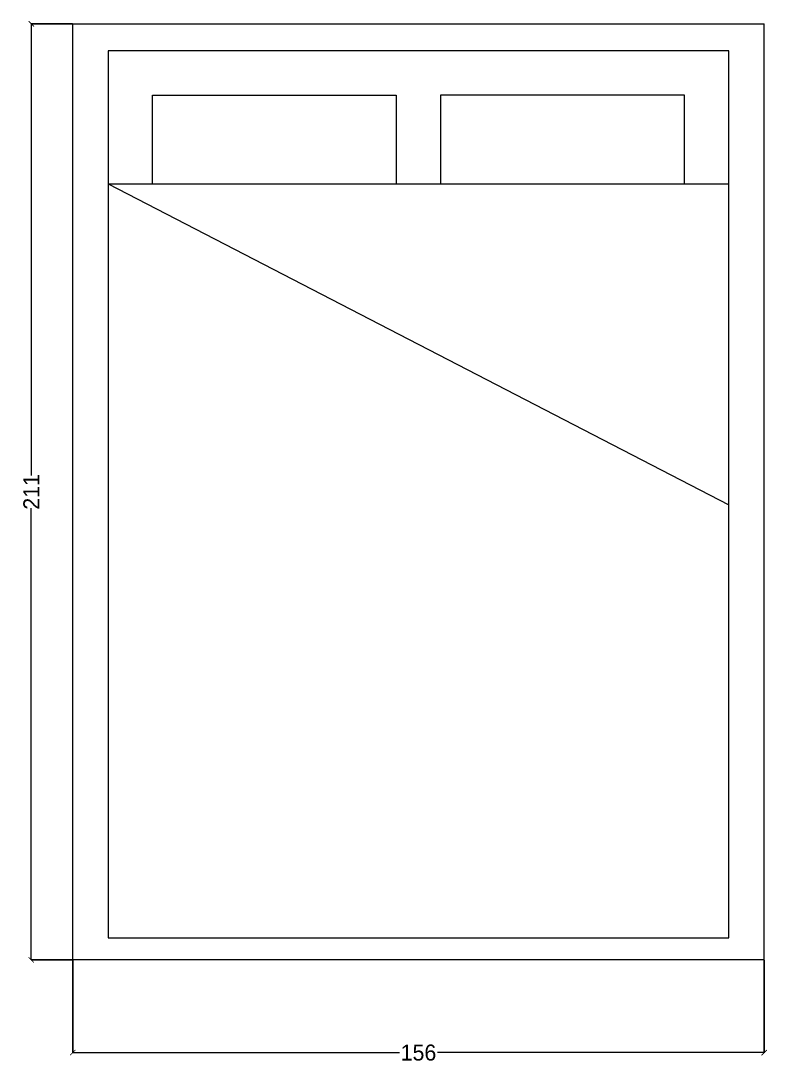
# Model space of a CAD drawing. Header units: inches. Extents: x 212 to 1886, y 195 to 1060.
# Drawn here: x 688 to 856.3, y 803.7 to 1038.8 of the extents above; entities that cross this region are included whole.
import ezdxf

# ---------------------------------------------------------------- set-up
doc = ezdxf.new("R2010")
doc.units = ezdxf.units.IN
doc.header["$MEASUREMENT"] = 0
doc.layers.get('DEFPOINTS').update_dxf_attribs({"color": 210})
doc.layers.add('A-FURN', color=8, linetype='Continuous', lineweight=15)
doc.layers.add('G-ANNO-TEXT', color=3, linetype='Continuous', lineweight=18)
doc.layers.get('0').off()
doc.dimstyles.new('quote', dxfattribs={"dimscale": 0.001, "dimtxt": 3600, "dimasz": 1200, "dimexe": 60, "dimexo": 40, "dimgap": 60, "dimtad": 0, "dimdec": 0, "dimzin": 0, "dimdsep": 46, "dimtxsty": 'Standard', "dimblk": 'ARCHTICK', "dimblk1": 'ARCHTICK', "dimblk2": 'ARCHTICK', "dimcen": 60, "dimclrd": 256, "dimclre": 256, "dimclrt": 256, "dimadec": 0, "dimazin": 0, "dimtfac": 1, "dimtdec": 0, "dimtmove": 1, "dimatfit": 3, "dimldrblk": 'ARCHTICK', "dimfxl": 1, "dimtolj": 1, "dimtzin": 0, "dimlwd": -1, "dimarcsym": 0})

# ---------------------------------------------------------------- blocks, each defined once
blk = doc.blocks.new('_ArchTick')
at = {"color": 0, "linetype": 'ByBlock', "const_width": 0.15}
blk.add_lwpolyline([(-0.5, -0.5), (0.5, 0.5)], dxfattribs=at)
blk = doc.blocks.new('*D37')
at = {"layer": 'DEFPOINTS', "color": 0, "transparency": 16777216}
for p in [(699.67, 827.02), (855.67, 827.02), (855.67, 806.11)]:
    blk.add_point(p, dxfattribs=at)
at = {"layer": 'G-ANNO-TEXT', "lineweight": -2, "transparency": 16777216}
for p, q in [((699.67, 826.98), (699.67, 806.05)), ((855.67, 826.98), (855.67, 806.05))]:
    blk.add_line(p, q, dxfattribs=at)
at = {"layer": 'G-ANNO-TEXT', "transparency": 16777216}
for p, q in [((699.67, 806.11), (773.41, 806.11)), ((855.67, 806.11), (781.93, 806.11))]:
    blk.add_line(p, q, dxfattribs=at)
at = {"layer": 'G-ANNO-TEXT', "transparency": 16777216, "xscale": 1.2, "yscale": 1.2, "zscale": 1.2, "rotation": 180}
blk.add_blockref('_ArchTick', (699.67, 806.11), dxfattribs=at)
at = {"layer": 'G-ANNO-TEXT', "transparency": 16777216, "xscale": 1.2, "yscale": 1.2, "zscale": 1.2}
blk.add_blockref('_ArchTick', (855.67, 806.11), dxfattribs=at)
at = {"layer": 'G-ANNO-TEXT', "transparency": 16777216, "insert": (777.67, 806.11), "char_height": 3.6, "attachment_point": 5}
blk.add_mtext('\\A1;156', dxfattribs=at)
blk = doc.blocks.new('*D59')
at = {"layer": 'DEFPOINTS', "color": 0, "transparency": 16777216}
for p in [(699.67, 1038.13), (690.32, 827.02), (699.67, 827.02)]:
    blk.add_point(p, dxfattribs=at)
at = {"layer": 'G-ANNO-TEXT', "lineweight": -2, "transparency": 16777216}
for p, q in [((699.63, 1038.13), (690.26, 1038.13)), ((699.63, 827.02), (690.26, 827.02))]:
    blk.add_line(p, q, dxfattribs=at)
at = {"layer": 'G-ANNO-TEXT', "transparency": 16777216}
for p, q in [((690.32, 1038.13), (690.32, 936.23)), ((690.32, 827.02), (690.32, 928.91))]:
    blk.add_line(p, q, dxfattribs=at)
at = {"layer": 'G-ANNO-TEXT', "transparency": 16777216, "xscale": 1.2, "yscale": 1.2, "zscale": 1.2}
for p, rotation in [((690.32, 1038.13), 90), ((690.32, 827.02), 270)]:
    blk.add_blockref('_ArchTick', p, dxfattribs=dict(at, rotation=rotation))
at = {"layer": 'G-ANNO-TEXT', "transparency": 16777216, "insert": (690.32, 932.57), "char_height": 3.6, "attachment_point": 5, "rotation": 90}
blk.add_mtext('\\A1;211', dxfattribs=at)

msp = doc.modelspace()

# ---------------------------------------------------------------- linework, layer by layer
at = {"layer": 'A-FURN'}
for p, q in [((699.67, 827.02), (699.67, 1038.13)), ((699.67, 1038.13), (855.67, 1038.13)), ((855.67, 827.02), (855.67, 1038.13)), ((707.67, 1032.02), (707.67, 832.02)), ((847.67, 1032.02), (707.67, 1032.02)), ((847.67, 832.02), (847.67, 1032.02)), ((717.67, 1002.01), (717.67, 1022.01)), ((717.67, 1022.01), (772.67, 1022.01)), ((772.67, 1022.01), (772.67, 1002.01)), ((837.67, 1022.01), (782.67, 1022.01)), ((782.67, 1022.01), (782.67, 1002.01)), ((837.67, 1002.01), (837.67, 1022.01)), ((707.67, 1002.01), (847.67, 1002.01)), ((707.67, 1002.01), (847.67, 929.67)), ((707.67, 832.02), (847.67, 832.02)), ((855.67, 827.02), (699.67, 827.02))]:
    msp.add_line(p, q, dxfattribs=at)

# ---------------------------------------------------------------- dimensions: what is measured, and where the dimension line sits
at = {"layer": 'G-ANNO-TEXT'}
dim = msp.add_linear_dim(base=(690.32, 827.02), p1=(699.67, 1038.13), p2=(699.67, 827.02), angle=90, dimstyle='quote', dxfattribs=at)
dim.commit()
dim.dimension.update_dxf_attribs({"geometry": '*D59', "text_midpoint": (690.32, 932.57)})
dim = msp.add_linear_dim(base=(855.67, 806.11), p1=(699.67, 827.02), p2=(855.67, 827.02), dimstyle='quote', dxfattribs=at)
dim.commit()
dim.dimension.update_dxf_attribs({"geometry": '*D37', "text_midpoint": (777.67, 806.11)})

doc.saveas('drawing.dxf')
